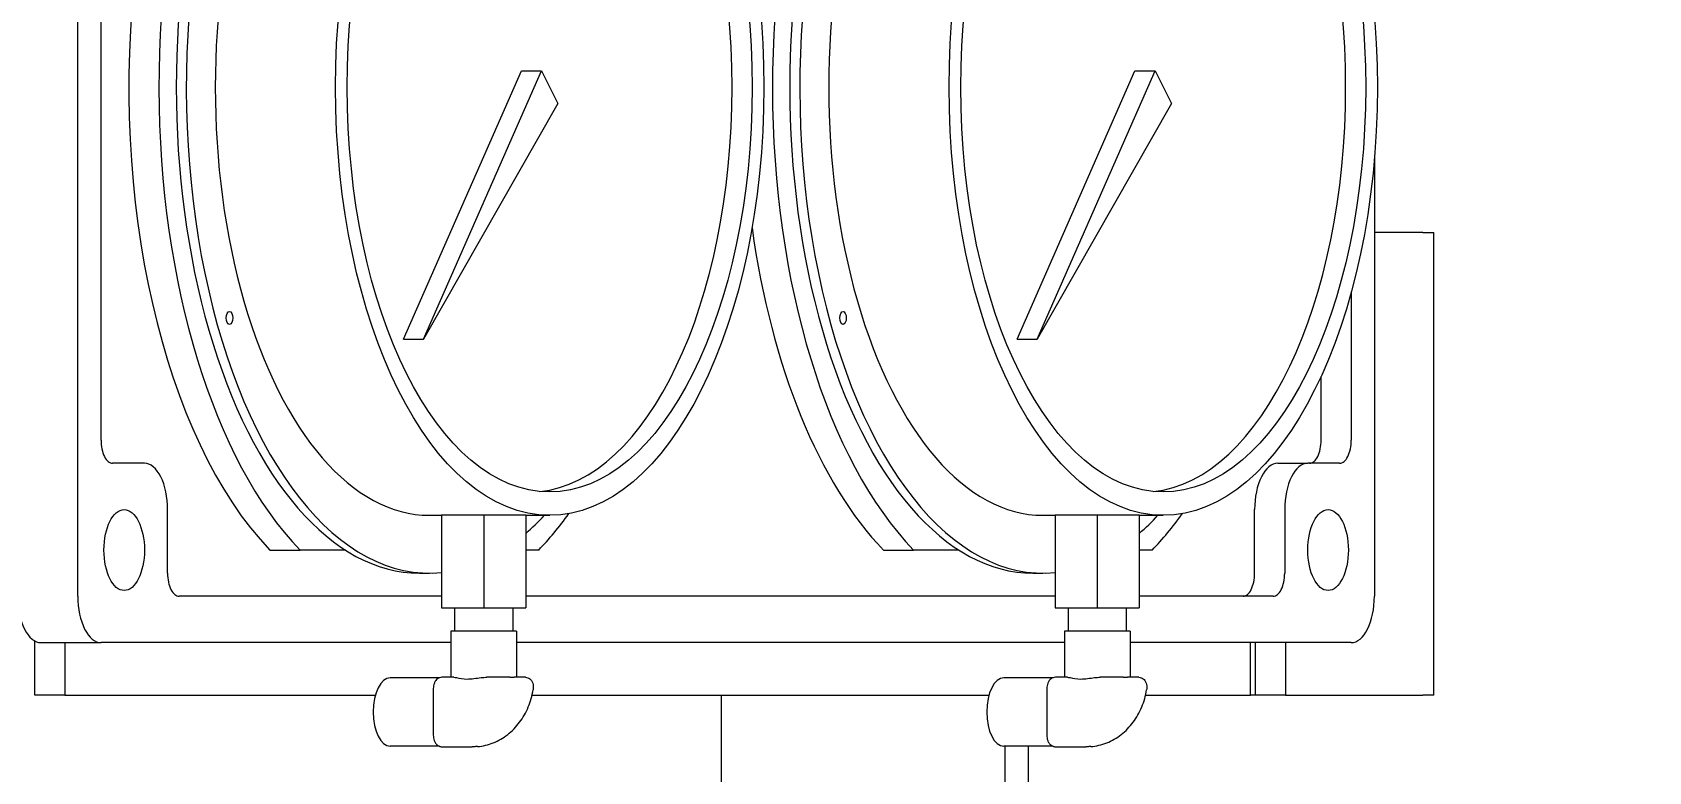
# Model space of a CAD drawing. Header units: inches. Extents: x 12 to 318, y 5 to 204.
# Drawn here: x 155.16 to 163.88, y 80 to 84 of the extents above; entities that cross this region are included whole.
import ezdxf

# ---------------------------------------------------------------- set-up
doc = ezdxf.new("R2010")
doc.units = ezdxf.units.IN
doc.header["$LTSCALE"] = 9.5
doc.header["$MEASUREMENT"] = 0
doc.layers.add('Dimension', color=7, linetype='Continuous', lineweight=25)
doc.layers.add('Visible', color=7, linetype='Continuous', lineweight=18)
doc.styles.add('Standard D-E', font='arial.ttf')
doc.dimstyles.new('in [mm] D-E NeptuneBenson', dxfattribs={"dimscale": 9.5, "dimtxt": 0.15, "dimasz": 0.098425, "dimexe": 0.125, "dimexo": 0.063, "dimgap": 0.031496, "dimtad": 0, "dimtih": 1, "dimtoh": 1, "dimdec": 4, "dimzin": 3, "dimdsep": 46, "dimlunit": 5, "dimtxsty": 'Standard D-E', "dimcen": 0.09, "dimdle": 0.393701, "dimclrd": 256, "dimclre": 256, "dimclrt": 256, "dimadec": 1, "dimazin": 1, "dimtfac": 1, "dimtofl": 0, "dimtmove": 0, "dimatfit": 3, "dimfxl": 1, "dimfrac": 1, "dimtolj": 1, "dimtzin": 4, "dimlwd": -1, "dimlwe": -1, "dimarcsym": 0})

# ---------------------------------------------------------------- blocks, each defined once
blk = doc.blocks.new('*D26')
at = {"layer": 'Defpoints', "color": 0, "transparency": 16777216}
for p in [(157.7973, 102.1599), (159.2025, 29.1799), (174.6379, 29.1799)]:
    blk.add_point(p, dxfattribs=at)
at = {"layer": 'Dimension', "transparency": 16777216}
for p, q in [((158.3958, 102.1599), (175.8254, 102.1599)), ((174.6379, 101.2249), (174.6379, 84.9408)), ((174.6379, 30.115), (174.6379, 80.4614)), ((159.801, 29.1799), (175.8254, 29.1799))]:
    blk.add_line(p, q, dxfattribs=at)
for points in [[(174.4821, 101.2249), (174.7938, 101.2249), (174.6379, 102.1599)], [(174.4821, 30.115), (174.7938, 30.115), (174.6379, 29.1799)]]:
    blk.add_solid(points, dxfattribs=at)
at = {"layer": 'Dimension', "transparency": 16777216, "char_height": 1.425, "attachment_point": 5, "style": 'Standard D-E'}
for s, insert in [('\\A1; 73 in', (174.6379, 83.7284)), ('\\A1;[1853.7 mm]', (174.6379, 81.4887))]:
    blk.add_mtext(s, dxfattribs=dict(at, insert=insert))
blk = doc.blocks.new('*D27')
at = {"layer": 'Defpoints', "color": 0, "transparency": 16777216}
for p in [(144.702, 110.0399), (183.9102, 110.0399), (159.2025, 29.1799)]:
    blk.add_point(p, dxfattribs=at)
at = {"layer": 'Dimension', "transparency": 16777216}
for p, q in [((145.3005, 110.0399), (185.0977, 110.0399)), ((183.9102, 109.1049), (183.9102, 72.5645)), ((183.9102, 30.115), (183.9102, 66.6553)), ((159.801, 29.1799), (185.0977, 29.1799))]:
    blk.add_line(p, q, dxfattribs=at)
for points in [[(183.7543, 109.1049), (184.066, 109.1049), (183.9102, 110.0399)], [(183.7543, 30.115), (184.066, 30.115), (183.9102, 29.1799)]]:
    blk.add_solid(points, dxfattribs=at)
at = {"layer": 'Dimension', "transparency": 16777216, "char_height": 1.425, "attachment_point": 5, "style": 'Standard D-E'}
for s, insert in [('\\A1; 80{\\H1x;\\S7#8;} in', (183.9102, 71.3521)), ('\\A1;[2053.8 mm]', (183.9102, 68.3975))]:
    blk.add_mtext(s, dxfattribs=dict(at, insert=insert))

msp = doc.modelspace()

# ---------------------------------------------------------------- linework, layer by layer
at = {"layer": 'Visible'}
for p, q in [((155.401687, 80.949912), (155.401687, 88.449912)), ((155.526705, 81.793662), (155.526705, 87.606162)), ((157.160225, 82.338632), (157.796653, 83.788265)), ((157.268478, 82.338632), (157.904906, 83.788265)), ((157.796653, 83.788265), (157.904906, 83.788265)), ((157.904906, 83.788265), (157.993294, 83.611488)), ((160.47269, 82.338632), (161.109118, 83.788265)), ((160.580943, 82.338632), (161.217371, 83.788265)), ((161.109118, 83.788265), (161.217371, 83.788265)), ((161.217371, 83.788265), (161.305759, 83.611488)), ((157.993294, 83.611488), (157.268478, 82.338632)), ((161.305759, 83.611488), (160.580943, 82.338632)), ((162.401687, 83.314981), (162.401687, 80.949912)), ((162.663605, 82.914912), (162.401687, 82.914912)), ((162.663605, 82.914912), (162.722219, 82.914912)), ((162.722219, 80.414912), (162.722219, 82.914912)), ((162.276669, 82.592669), (162.276669, 81.793662)), ((157.160225, 82.338632), (157.268478, 82.338632)), ((160.47269, 82.338632), (160.580943, 82.338632)), ((162.11429, 81.793662), (162.11429, 82.138115)), ((155.761062, 81.668662), (155.589205, 81.668662)), ((161.879932, 81.668662), (162.042312, 81.668662)), ((162.214169, 81.668662), (162.042312, 81.668662)), ((155.886062, 81.074947), (155.886062, 81.418662)), ((157.299581, 81.387377), (157.365736, 81.387377)), ((157.592835, 81.387377), (157.365736, 81.387377)), ((157.365736, 81.387377), (157.365736, 80.887377)), ((157.819934, 81.387377), (157.592835, 81.387377)), ((157.592835, 81.387377), (157.592835, 80.887377)), ((157.819934, 81.387377), (157.819934, 80.887377)), ((157.819934, 81.387377), (157.9491, 81.387377)), ((160.612046, 81.387377), (160.678201, 81.387377)), ((160.9053, 81.387377), (160.678201, 81.387377)), ((160.678201, 81.387377), (160.678201, 80.887377)), ((161.132399, 81.387377), (160.9053, 81.387377)), ((160.9053, 81.387377), (160.9053, 80.887377)), ((161.132399, 81.387377), (161.132399, 80.887377)), ((161.132399, 81.387377), (161.261565, 81.387377)), ((161.754932, 81.074947), (161.754932, 81.418662)), ((161.917312, 81.418662), (161.917312, 81.074947)), ((156.438771, 81.199947), (156.601151, 81.199947)), ((156.84515, 81.199947), (156.601151, 81.199947)), ((157.889758, 81.199947), (157.819934, 81.199947)), ((159.751236, 81.199947), (159.913616, 81.199947)), ((160.157615, 81.199947), (159.913616, 81.199947)), ((161.202223, 81.199947), (161.132399, 81.199947)), ((157.245455, 81.074877), (157.299581, 81.074877)), ((160.557919, 81.074877), (160.612046, 81.074877)), ((157.365736, 80.949947), (155.948562, 80.949947)), ((160.678201, 80.949947), (157.819934, 80.949947)), ((161.854812, 80.949947), (161.132399, 80.949947)), ((157.365736, 80.887377), (157.592835, 80.887377)), ((157.435855, 80.887377), (157.435855, 80.762377)), ((157.592835, 80.887377), (157.819934, 80.887377)), ((157.749816, 80.887377), (157.749816, 80.762377)), ((160.678201, 80.887377), (160.9053, 80.887377)), ((160.74832, 80.887377), (160.74832, 80.762377)), ((160.9053, 80.887377), (161.132399, 80.887377)), ((161.06228, 80.887377), (161.06228, 80.762377)), ((157.770334, 80.762377), (157.415336, 80.762377)), ((157.415336, 80.762377), (157.415336, 80.512377)), ((157.770334, 80.762377), (157.770334, 80.512377)), ((161.082799, 80.762377), (160.727801, 80.762377)), ((160.727801, 80.762377), (160.727801, 80.512377)), ((161.082799, 80.762377), (161.082799, 80.512377)), ((155.169548, 80.414912), (155.169548, 80.708445)), ((155.201927, 80.699912), (155.526687, 80.699912)), ((155.331927, 80.699912), (155.331927, 80.414912)), ((157.415336, 80.699912), (155.526687, 80.699912)), ((160.727801, 80.699912), (157.770334, 80.699912)), ((162.276687, 80.699912), (161.082799, 80.699912)), ((161.731927, 80.414912), (161.731927, 80.699912)), ((161.759548, 80.414912), (161.759548, 80.699912)), ((161.921927, 80.699912), (161.921927, 80.414912)), ((157.354073, 80.510137), (157.088607, 80.510137)), ((157.431481, 80.512377), (157.366982, 80.512377)), ((157.672825, 80.512377), (157.609457, 80.512377)), ((157.733399, 80.512377), (157.672825, 80.512377)), ((157.817557, 80.512377), (157.756983, 80.512377)), ((160.666538, 80.510137), (160.401072, 80.510137)), ((160.743946, 80.512377), (160.679447, 80.512377)), ((160.98529, 80.512377), (160.921922, 80.512377)), ((161.045863, 80.512377), (160.98529, 80.512377)), ((161.130022, 80.512377), (161.069448, 80.512377)), ((155.331927, 80.414912), (155.169548, 80.414912)), ((155.331927, 80.414912), (157.007652, 80.414912)), ((157.320732, 80.449877), (157.320732, 80.199877)), ((157.853656, 80.414912), (160.320117, 80.414912)), ((158.877257, 77.789912), (158.877257, 80.414912)), ((160.633197, 80.449877), (160.633197, 80.199877)), ((161.166121, 80.414912), (161.731927, 80.414912)), ((161.759548, 80.414912), (161.731927, 80.414912)), ((161.921927, 80.414912), (161.759548, 80.414912)), ((161.921927, 80.414912), (162.663605, 80.414912)), ((162.722219, 80.414912), (162.663605, 80.414912)), ((157.354073, 80.139617), (157.088607, 80.139617)), ((157.366982, 80.137377), (157.375178, 80.137377)), ((157.375178, 80.137377), (157.531373, 80.137377)), ((160.666538, 80.139617), (160.401072, 80.139617)), ((160.407803, 77.789912), (160.407803, 80.139617)), ((160.532803, 80.139617), (160.532803, 77.789912)), ((160.679447, 80.137377), (160.687643, 80.137377)), ((160.687643, 80.137377), (160.843838, 80.137377))]:
    msp.add_line(p, q, dxfattribs=at)
for centre, major_axis, start_param, end_param in [((157.245455, 83.699877), (0, 2.8125), 5.67192986, 8.94884126), ((160.557919, 83.699877), (0, 2.8125), 5.67192986, 8.94884126), ((157.083075, 83.699877), (0, 2.8125), 0, 2.66565596), ((157.299581, 83.699877), (0, -2.625), 2.64866739, 6.33361033), ((160.612046, 83.699877), (0, -2.625), 2.64866739, 6.33361033), ((157.245455, 83.699877), (0, -2.625), 3.14159265, 6.28318531), ((160.557919, 83.699877), (0, -2.625), 3.14159265, 6.28318531), ((157.299581, 83.699877), (0, -2.3125), 3.14159265, 6.28318531), ((160.612046, 83.699877), (0, -2.3125), 3.14159265, 6.28318531), ((157.840847, 83.699877), (0, -2.186419), 0.04953189, 3.09206076), ((161.153312, 83.699877), (0, -2.186419), 0.04953189, 3.09206076), ((160.39554, 83.699877), (0, 2.8125), 1.84385335, 2.66565596), ((155.589205, 81.793662), (0, -0.125), 4.71238898, 6.28318531), ((162.05179, 81.793662), (0, -0.125), 0, 1.57079633), ((162.214169, 81.793662), (0, -0.125), 0, 1.57079633), ((155.761062, 81.418662), (0, 0.25), 4.71238898, 6.28318531), ((161.879932, 81.418662), (0, 0.25), 0, 1.57079633), ((162.042312, 81.418662), (0, 0.25), 0, 1.57079633), ((157.299581, 83.699877), (0, -2.625), 0.40765708, 0.49292526), ((157.245455, 83.699877), (0, -2.8125), 0.4759367, 0.61125545), ((160.612046, 83.699877), (0, -2.625), 0.40765708, 0.49292526), ((160.557919, 83.699877), (0, -2.8125), 0.4759367, 0.61125545), ((155.948562, 81.074947), (0, -0.125), 4.71238898, 6.28318531), ((161.692432, 81.074947), (0, -0.125), 0, 1.57079633), ((161.854812, 81.074947), (0, -0.125), 0, 1.57079633), ((155.201927, 80.949912), (0, -0.25), 4.71238898, 6.28318531), ((155.526687, 80.949912), (0, -0.25), 4.71238898, 6.28318531), ((162.276687, 80.949912), (0, -0.25), 0, 1.57079633), ((157.088607, 80.324877), (0, 0.18526), 0, 3.14159265), ((160.401072, 80.324877), (0, 0.18526), 0, 3.14159265)]:
    msp.add_ellipse(centre, major_axis=major_axis, ratio=0.5, start_param=start_param, end_param=end_param, dxfattribs=at)
for centre, major_axis in [((157.9491, 83.699877), (0, 2.3125)), ((161.261565, 83.699877), (0, 2.3125)), ((157.9491, 83.699877), (0, 2.186419)), ((161.261565, 83.699877), (0, 2.186419)), ((156.220342, 82.453679), (0, -0.035)), ((159.532807, 82.453679), (0, -0.035)), ((155.651687, 81.199912), (0, 0.21875)), ((162.151687, 81.199912), (0, 0.21875))]:
    msp.add_ellipse(centre, major_axis=major_axis, ratio=0.5, dxfattribs=at)
for points, knots in [([(157.366982, 80.512377), (157.362647, 80.512377), (157.358332, 80.511606), (157.350233, 80.508816), (157.346533, 80.506731), (157.339447, 80.501459), (157.336368, 80.498144), (157.330502, 80.490263), (157.32812, 80.485614), (157.324414, 80.476164), (157.323108, 80.471345), (157.321317, 80.461563), (157.320839, 80.4566), (157.320737, 80.451043), (157.320732, 80.45046), (157.320732, 80.449877)], [1.57079633, 1.57079633, 1.57079633, 1.57079633, 1.74134865, 1.74134865, 1.92693468, 1.92693468, 2.16227778, 2.16227778, 2.47643705, 2.47643705, 2.79059631, 2.79059631, 3.10475558, 3.10475558, 3.14159265, 3.14159265, 3.14159265, 3.14159265]), ([(157.431481, 80.512377), (157.435699, 80.51238), (157.440757, 80.511557), (157.461399, 80.507544), (157.481432, 80.503099), (157.504086, 80.503099), (157.526739, 80.503099), (157.552802, 80.507544), (157.589103, 80.511557), (157.599386, 80.51238), (157.609457, 80.512377)], [2.000751798, 2.000751798, 2.000751798, 2.000751798, 2.079672535, 2.079672535, 2.279000165, 2.279000165, 2.279000165, 2.478327794, 2.478327794, 2.557248531, 2.557248531, 2.557248531, 2.557248531]), ([(157.733399, 80.512377), (157.738299, 80.512418), (157.742735, 80.512335), (157.746554, 80.512335), (157.750373, 80.512335), (157.753891, 80.512418), (157.756983, 80.512377)], [1.118517942, 1.118517942, 1.118517942, 1.118517942, 1.176718059, 1.176718059, 1.176718059, 1.234918175, 1.234918175, 1.234918175, 1.234918175]), ([(157.817557, 80.512377), (157.821891, 80.512377), (157.826327, 80.511596), (157.834485, 80.508692), (157.838166, 80.506573), (157.844992, 80.501315), (157.847924, 80.498059), (157.853477, 80.490208), (157.855623, 80.485596), (157.858911, 80.475837), (157.859913, 80.470624), (157.860845, 80.460304), (157.860779, 80.455103), (157.860085, 80.448346), (157.859874, 80.446742), (157.85962, 80.445151)], [0, 0, 0, 0, 0.014075874, 0.014075874, 0.028524686, 0.028524686, 0.046053638, 0.046053638, 0.069701183, 0.069701183, 0.095637693, 0.095637693, 0.121574203, 0.121574203, 0.12968255, 0.12968255, 0.12968255, 0.12968255]), ([(160.679447, 80.512377), (160.675112, 80.512377), (160.670797, 80.511606), (160.662697, 80.508816), (160.658998, 80.506731), (160.651911, 80.501459), (160.648833, 80.498144), (160.642967, 80.490263), (160.640585, 80.485614), (160.636879, 80.476164), (160.635573, 80.471345), (160.633782, 80.461563), (160.633304, 80.4566), (160.633202, 80.451043), (160.633197, 80.45046), (160.633197, 80.449877)], [1.57079633, 1.57079633, 1.57079633, 1.57079633, 1.74134865, 1.74134865, 1.92693468, 1.92693468, 2.16227778, 2.16227778, 2.47643705, 2.47643705, 2.79059631, 2.79059631, 3.10475558, 3.10475558, 3.14159265, 3.14159265, 3.14159265, 3.14159265]), ([(160.743946, 80.512377), (160.748163, 80.51238), (160.753222, 80.511557), (160.773864, 80.507544), (160.793897, 80.503099), (160.81655, 80.503099), (160.839204, 80.503099), (160.865267, 80.507544), (160.901567, 80.511557), (160.911851, 80.51238), (160.921922, 80.512377)], [2.000751798, 2.000751798, 2.000751798, 2.000751798, 2.079672535, 2.079672535, 2.279000165, 2.279000165, 2.279000165, 2.478327794, 2.478327794, 2.557248531, 2.557248531, 2.557248531, 2.557248531]), ([(161.045863, 80.512377), (161.050764, 80.512418), (161.0552, 80.512335), (161.059019, 80.512335), (161.062838, 80.512335), (161.066356, 80.512418), (161.069448, 80.512377)], [1.118517942, 1.118517942, 1.118517942, 1.118517942, 1.176718059, 1.176718059, 1.176718059, 1.234918175, 1.234918175, 1.234918175, 1.234918175]), ([(161.130022, 80.512377), (161.134356, 80.512377), (161.138792, 80.511596), (161.14695, 80.508692), (161.150631, 80.506573), (161.157457, 80.501315), (161.160389, 80.498059), (161.165942, 80.490208), (161.168088, 80.485596), (161.171376, 80.475837), (161.172378, 80.470624), (161.17331, 80.460304), (161.173244, 80.455103), (161.17255, 80.448346), (161.172339, 80.446742), (161.172085, 80.445151)], [0, 0, 0, 0, 0.014075874, 0.014075874, 0.028524686, 0.028524686, 0.046053638, 0.046053638, 0.069701183, 0.069701183, 0.095637693, 0.095637693, 0.121574203, 0.121574203, 0.12968255, 0.12968255, 0.12968255, 0.12968255]), ([(157.558421, 80.138236), (157.58773, 80.140501), (157.616743, 80.147268), (157.67202, 80.169215), (157.698278, 80.184387), (157.746221, 80.2219), (157.767907, 80.244236), (157.805329, 80.294419), (157.821067, 80.322264), (157.845646, 80.381542), (157.854487, 80.412972), (157.85962, 80.445151)], [3.20841338, 3.20841338, 3.20841338, 3.20841338, 3.47277545, 3.47277545, 3.73713752, 3.73713752, 4.00149959, 4.00149959, 4.26586166, 4.26586166, 4.53022373, 4.53022373, 4.53022373, 4.53022373]), ([(160.870886, 80.138236), (160.900195, 80.140501), (160.929208, 80.147268), (160.984485, 80.169215), (161.010743, 80.184387), (161.058686, 80.2219), (161.080372, 80.244236), (161.117794, 80.294419), (161.133532, 80.322264), (161.15811, 80.381542), (161.166952, 80.412972), (161.172085, 80.445151)], [3.20841338, 3.20841338, 3.20841338, 3.20841338, 3.47277545, 3.47277545, 3.73713752, 3.73713752, 4.00149959, 4.00149959, 4.26586166, 4.26586166, 4.53022373, 4.53022373, 4.53022373, 4.53022373]), ([(157.320732, 80.199877), (157.320732, 80.194903), (157.321118, 80.18993), (157.322712, 80.180116), (157.323914, 80.175277), (157.327362, 80.165784), (157.329591, 80.161118), (157.335843, 80.152034), (157.3399, 80.147525), (157.349636, 80.141198), (157.35454, 80.139039), (157.362255, 80.1376), (157.364618, 80.137377), (157.366982, 80.137377)], [3.14159265, 3.14159265, 3.14159265, 3.14159265, 3.45575192, 3.45575192, 3.76991118, 3.76991118, 4.08407045, 4.08407045, 4.39822972, 4.39822972, 4.61938452, 4.61938452, 4.71238898, 4.71238898, 4.71238898, 4.71238898]), ([(157.558421, 80.138236), (157.556711, 80.138104), (157.554942, 80.137988), (157.551334, 80.137789), (157.549496, 80.137706), (157.545813, 80.137572), (157.543973, 80.137521), (157.540295, 80.137442), (157.538467, 80.137416), (157.534866, 80.137383), (157.533091, 80.137377), (157.531373, 80.137377)], [0, 0, 0, 0, 0.0129633587, 0.0129633587, 0.0259267175, 0.0259267175, 0.0388900762, 0.0388900762, 0.051853435, 0.051853435, 0.0648167937, 0.0648167937, 0.0648167937, 0.0648167937]), ([(160.633197, 80.199877), (160.633197, 80.194903), (160.633583, 80.18993), (160.635177, 80.180116), (160.636379, 80.175277), (160.639827, 80.165784), (160.642056, 80.161118), (160.648308, 80.152034), (160.652365, 80.147525), (160.6621, 80.141198), (160.667005, 80.139039), (160.67472, 80.1376), (160.677083, 80.137377), (160.679447, 80.137377)], [3.14159265, 3.14159265, 3.14159265, 3.14159265, 3.45575192, 3.45575192, 3.76991118, 3.76991118, 4.08407045, 4.08407045, 4.39822972, 4.39822972, 4.61938452, 4.61938452, 4.71238898, 4.71238898, 4.71238898, 4.71238898]), ([(160.870886, 80.138236), (160.869176, 80.138104), (160.867407, 80.137988), (160.863799, 80.137789), (160.861961, 80.137706), (160.858278, 80.137572), (160.856438, 80.137521), (160.85276, 80.137442), (160.850932, 80.137416), (160.847331, 80.137383), (160.845556, 80.137377), (160.843838, 80.137377)], [0, 0, 0, 0, 0.0129633587, 0.0129633587, 0.0259267175, 0.0259267175, 0.0388900762, 0.0388900762, 0.051853435, 0.051853435, 0.0648167937, 0.0648167937, 0.0648167937, 0.0648167937])]:
    msp.add_open_spline(points, degree=3, knots=knots, dxfattribs=at)

# ---------------------------------------------------------------- dimensions: what is measured, and where the dimension line sits
at = {"layer": 'Dimension'}
for base, p1, p2, text, picture, middle in [((183.910165, 110.039916), (159.202494, 29.179912), (144.702016, 110.039916), ' <> in\\X[2053.8 mm]', '*D27', (183.910165, 69.609914)), ((174.63792, 29.179912), (157.797257, 102.159912), (159.202494, 29.179912), ' <> in\\X[1853.7 mm]', '*D26', (174.63792, 82.701113))]:
    dim = msp.add_linear_dim(base=base, p1=p1, p2=p2, angle=90, text=text, dimstyle='in [mm] D-E NeptuneBenson', override={"dimgap": 0.031496, "dimdec": 4, "dimpost": '', "dimtol": 0, "dimlim": 0, "dimtp": 0, "dimtm": 0, "dimtdec": 2, "dimatfit": 1}, dxfattribs=at)
    dim.commit()
    dim.dimension.update_dxf_attribs({"geometry": picture, "text_midpoint": middle, "dimtype": 160})

doc.saveas('drawing.dxf')
